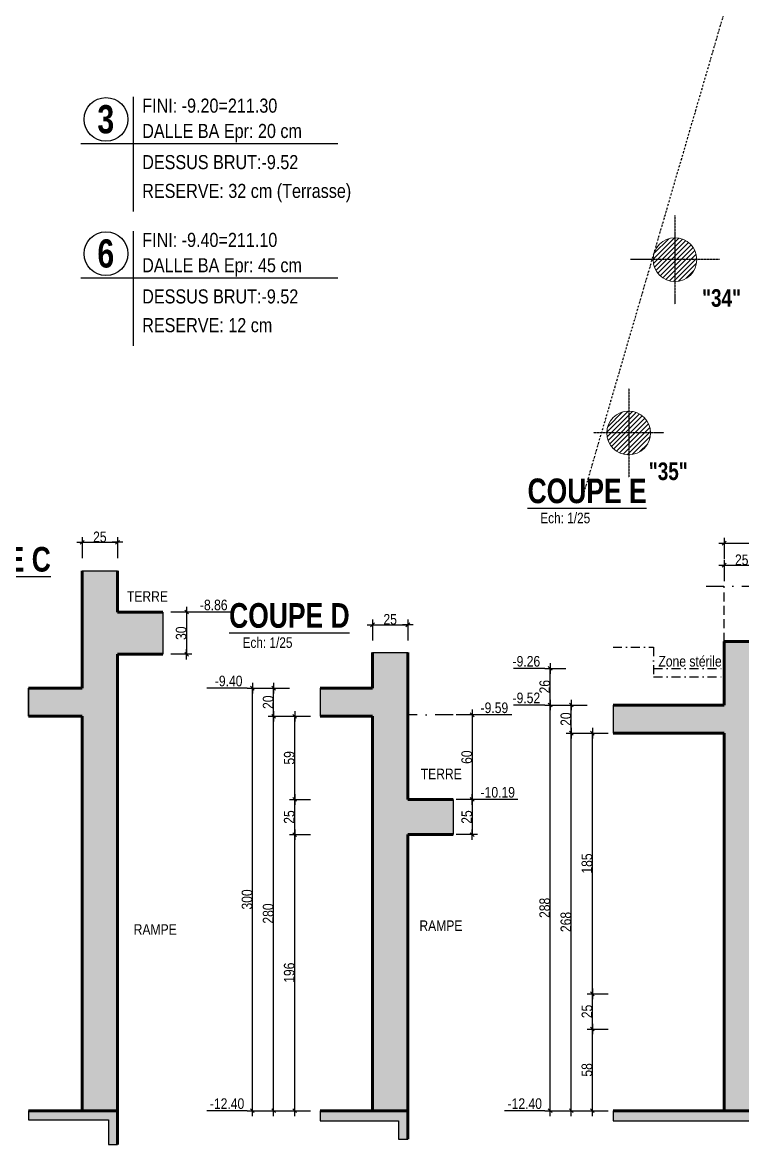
# Model space of a CAD drawing. Header units: millimetres. Extents: x 0 to 26991, y -21919 to -4.
# Drawn here: x 13523 to 14545, y -21846 to -20252 of the extents above; entities that cross this region are included whole.
import ezdxf
from ezdxf.enums import TextEntityAlignment as Align

# ---------------------------------------------------------------- set-up
doc = ezdxf.new("R2010")
doc.units = ezdxf.units.MM
doc.linetypes.add('CACHEX2', pattern=[19.05, 12.7, -6.35])
doc.linetypes.add('TIRETPTX2', pattern=[50.8, 25.4, -12.7, 0, -12.7])
for name, color, linetype in [('01_cote_gen', 4, 'Continuous'), ('01_linteaux', 2, 'Continuous'), ('01_poch_BN', 9, 'Continuous'), ('01_poch_murs', 253, 'Continuous'), ('01_texte', 230, 'Continuous'), ('AA_COTES', 2, 'Continuous')]:
    doc.layers.add(name, color=color, linetype=linetype)
doc.layers.add('01_murs_coup', color=5, linetype='Continuous', lineweight=60)
doc.layers.add('01_PIEUX', color=5, linetype='Continuous', lineweight=60)
doc.styles.add('ARIAL NA', font='ARIALN.TTF')
doc.styles.add('impact', font='impact.ttf')
doc.styles.add('MATTE_TXT', font='arial.ttf')
doc.styles.add('STYLE2', font='ARIALN.TTF')
doc.dimstyles.new('JB25', dxfattribs={"dimscale": 0.1, "dimtxt": 150, "dimasz": 15, "dimexe": 0.1, "dimexo": 0.1, "dimgap": 0.09, "dimtad": 1, "dimdec": 1, "dimlfac": 0.5, "dimdsep": 46, "dimtxsty": 'STYLE2', "dimblk1": 'BOND_G', "dimblk2": 'BOND_D', "dimsah": 1, "dimcen": 1.5, "dimdle": 0.01, "dimse1": 1, "dimse2": 1, "dimclrd": 4, "dimclre": 2, "dimclrt": 6, "dimazin": 2, "dimtfac": 2.333333, "dimtdec": 1, "dimtix": 1, "dimtmove": 2, "dimatfit": 3, "dimldrblk": 'BOND_G', "dimfxl": 1, "dimtolj": 1, "dimtzin": 0, "dimarcsym": 0})

# ---------------------------------------------------------------- blocks, each defined once
blk = doc.blocks.new('BOND_G')
at = {"layer": 'AA_COTES', "color": 0}
for p, q in [((0, -5), (0, 15)), ((5, 0), (-5, 0)), ((1.8, 1.8), (-1.8, -1.8))]:
    blk.add_line(p, q, dxfattribs=at)
blk = doc.blocks.new('BOND_D')
at = {"layer": 'AA_COTES', "color": 0}
for p, q in [((5, 0), (-5, 0)), ((-1.8, -1.8), (1.8, 1.8)), ((0, 5), (0, -15))]:
    blk.add_line(p, q, dxfattribs=at)
blk = doc.blocks.new('*D2652')
at = {"layer": '01_cote_gen', "color": 4, "lineweight": -2, "transparency": 16777216}
blk.add_line((13471.6, -21236), (13471.6, -21199), dxfattribs=at)
at = {"layer": 'Defpoints', "color": 0, "transparency": 16777216}
for p in [(13471.6, -21197.5), (13542.2, -21197.5), (13542.2, -21237.5)]:
    blk.add_point(p, dxfattribs=at)
at = {"layer": '01_cote_gen', "color": 4, "lineweight": -2, "transparency": 16777216, "xscale": 1.5, "yscale": 1.5, "zscale": 1.5}
for name, p, rotation in [('BOND_D', (13471.6, -21197.5), 90), ('BOND_G', (13471.6, -21237.5), 270)]:
    blk.add_blockref(name, p, dxfattribs=dict(at, rotation=rotation))
at = {"layer": '01_cote_gen', "color": 6, "transparency": 16777216, "insert": (13463.9, -21217.5), "char_height": 15, "attachment_point": 5, "rotation": 90, "style": 'STYLE2'}
blk.add_mtext('\\A1;20', dxfattribs=at)
blk = doc.blocks.new('*D2654')
at = {"layer": '01_cote_gen', "color": 4, "lineweight": -2, "transparency": 16777216}
blk.add_line((13609.8, -20990.5), (13656.8, -20990.5), dxfattribs=at)
at = {"layer": 'Defpoints', "color": 0, "transparency": 16777216}
for p in [(13658.3, -20990.5), (13608.3, -21030.9, 10), (13658.3, -21030.9, 10)]:
    blk.add_point(p, dxfattribs=at)
at = {"layer": '01_cote_gen', "color": 4, "lineweight": -2, "transparency": 16777216, "xscale": 1.5, "yscale": 1.5, "zscale": 1.5, "rotation": 180}
blk.add_blockref('BOND_G', (13608.3, -20990.5), dxfattribs=at)
at = {"layer": '01_cote_gen', "color": 4, "lineweight": -2, "transparency": 16777216, "xscale": 1.5, "yscale": 1.5, "zscale": 1.5}
blk.add_blockref('BOND_D', (13658.3, -20990.5), dxfattribs=at)
at = {"layer": '01_cote_gen', "color": 6, "transparency": 16777216, "insert": (13633.3, -20982.9), "char_height": 15, "attachment_point": 5, "style": 'STYLE2'}
blk.add_mtext('\\A1;25', dxfattribs=at)
blk = doc.blocks.new('*D2655')
at = {"layer": '01_cote_gen', "color": 4, "lineweight": -2, "transparency": 16777216}
blk.add_line((13756.4, -21091), (13756.4, -21148), dxfattribs=at)
at = {"layer": 'Defpoints', "color": 0, "transparency": 16777216}
for p in [(13722.6, -21089.5, 10), (13690.4, -21149.5, 10), (13756.4, -21149.5)]:
    blk.add_point(p, dxfattribs=at)
at = {"layer": '01_cote_gen', "color": 4, "lineweight": -2, "transparency": 16777216, "xscale": 1.5, "yscale": 1.5, "zscale": 1.5}
for name, p, rotation in [('BOND_G', (13756.4, -21089.5), 90), ('BOND_D', (13756.4, -21149.5), 270)]:
    blk.add_blockref(name, p, dxfattribs=dict(at, rotation=rotation))
at = {"layer": '01_cote_gen', "color": 6, "transparency": 16777216, "insert": (13748.7, -21119.5), "char_height": 15, "attachment_point": 5, "rotation": 90, "style": 'STYLE2'}
blk.add_mtext('\\A1;30', dxfattribs=at)
blk = doc.blocks.new('*D2656')
at = {"layer": '01_cote_gen', "color": 4, "lineweight": -2, "transparency": 16777216}
blk.add_line((13441.5, -21196), (13441.5, -21091), dxfattribs=at)
at = {"layer": 'Defpoints', "color": 0, "transparency": 16777216}
for p in [(13441.5, -21089.5), (13658.3, -21089.5, 10), (13608.3, -21197.5, 10)]:
    blk.add_point(p, dxfattribs=at)
at = {"layer": '01_cote_gen', "color": 4, "lineweight": -2, "transparency": 16777216, "xscale": 1.5, "yscale": 1.5, "zscale": 1.5}
for name, p, rotation in [('BOND_D', (13441.5, -21089.5), 90), ('BOND_G', (13441.5, -21197.5), 270)]:
    blk.add_blockref(name, p, dxfattribs=dict(at, rotation=rotation))
at = {"layer": '01_cote_gen', "color": 6, "transparency": 16777216, "insert": (13433.9, -21143.5), "char_height": 15, "attachment_point": 5, "rotation": 90, "style": 'STYLE2'}
blk.add_mtext('\\A1;54', dxfattribs=at)
blk = doc.blocks.new('*D2658')
at = {"layer": '01_cote_gen', "color": 4, "lineweight": -2, "transparency": 16777216}
blk.add_line((13879.9, -21796), (13879.9, -21239), dxfattribs=at)
at = {"layer": 'Defpoints', "color": 0, "transparency": 16777216}
for p in [(13879.9, -21237.5), (13913.4, -21237.5), (13913.4, -21797.5)]:
    blk.add_point(p, dxfattribs=at)
at = {"layer": '01_cote_gen', "color": 4, "lineweight": -2, "transparency": 16777216, "xscale": 1.5, "yscale": 1.5, "zscale": 1.5}
for name, p, rotation in [('BOND_D', (13879.9, -21237.5), 90), ('BOND_G', (13879.9, -21797.5), 270)]:
    blk.add_blockref(name, p, dxfattribs=dict(at, rotation=rotation))
at = {"layer": '01_cote_gen', "color": 6, "transparency": 16777216, "insert": (13872.2, -21517.5), "char_height": 15, "attachment_point": 5, "rotation": 90, "style": 'STYLE2'}
blk.add_mtext('\\A1;280', dxfattribs=at)
blk = doc.blocks.new('*D2659')
at = {"layer": '01_cote_gen', "color": 4, "lineweight": -2, "transparency": 16777216}
blk.add_line((13879.9, -21236), (13879.9, -21199), dxfattribs=at)
at = {"layer": 'Defpoints', "color": 0, "transparency": 16777216}
for p in [(13879.9, -21197.5), (13950.5, -21197.5), (13950.5, -21237.5)]:
    blk.add_point(p, dxfattribs=at)
at = {"layer": '01_cote_gen', "color": 4, "lineweight": -2, "transparency": 16777216, "xscale": 1.5, "yscale": 1.5, "zscale": 1.5}
for name, p, rotation in [('BOND_D', (13879.9, -21197.5), 90), ('BOND_G', (13879.9, -21237.5), 270)]:
    blk.add_blockref(name, p, dxfattribs=dict(at, rotation=rotation))
at = {"layer": '01_cote_gen', "color": 6, "transparency": 16777216, "insert": (13872.2, -21217.5), "char_height": 15, "attachment_point": 5, "rotation": 90, "style": 'STYLE2'}
blk.add_mtext('\\A1;20', dxfattribs=at)
blk = doc.blocks.new('*D2657')
at = {"layer": '01_cote_gen', "color": 4, "lineweight": -2, "transparency": 16777216}
blk.add_line((13849.8, -21796), (13849.8, -21199), dxfattribs=at)
at = {"layer": 'Defpoints', "color": 0, "transparency": 16777216}
for p in [(13849.8, -21197.5), (13902.4, -21197.5), (13902.4, -21797.5)]:
    blk.add_point(p, dxfattribs=at)
at = {"layer": '01_cote_gen', "color": 4, "lineweight": -2, "transparency": 16777216, "xscale": 1.5, "yscale": 1.5, "zscale": 1.5}
for name, p, rotation in [('BOND_D', (13849.8, -21197.5), 90), ('BOND_G', (13849.8, -21797.5), 270)]:
    blk.add_blockref(name, p, dxfattribs=dict(at, rotation=rotation))
at = {"layer": '01_cote_gen', "color": 6, "transparency": 16777216, "insert": (13842.2, -21497.5), "char_height": 15, "attachment_point": 5, "rotation": 90, "style": 'STYLE2'}
blk.add_mtext('\\A1;300', dxfattribs=at)
blk = doc.blocks.new('*D2660')
at = {"layer": '01_cote_gen', "color": 4, "lineweight": -2, "transparency": 16777216}
blk.add_line((14161.6, -21357), (14161.6, -21404), dxfattribs=at)
at = {"layer": 'Defpoints', "color": 0, "transparency": 16777216}
for p in [(14134.6, -21355.5), (14134.6, -21405.5), (14161.6, -21405.5)]:
    blk.add_point(p, dxfattribs=at)
at = {"layer": '01_cote_gen', "color": 4, "lineweight": -2, "transparency": 16777216, "xscale": 1.5, "yscale": 1.5, "zscale": 1.5}
for name, p, rotation in [('BOND_G', (14161.6, -21355.5), 90), ('BOND_D', (14161.6, -21405.5), 270)]:
    blk.add_blockref(name, p, dxfattribs=dict(at, rotation=rotation))
at = {"layer": '01_cote_gen', "color": 6, "transparency": 16777216, "insert": (14154, -21380.5), "char_height": 15, "attachment_point": 5, "rotation": 90, "style": 'STYLE2'}
blk.add_mtext('\\A1;25', dxfattribs=at)
blk = doc.blocks.new('*D2661')
at = {"layer": '01_cote_gen', "color": 4, "lineweight": -2, "transparency": 16777216}
blk.add_line((14021.8, -21107.6), (14068.8, -21107.6), dxfattribs=at)
at = {"layer": 'Defpoints', "color": 0, "transparency": 16777216}
for p in [(14070.3, -21107.6), (14020.3, -21146.7), (14070.3, -21146.7)]:
    blk.add_point(p, dxfattribs=at)
at = {"layer": '01_cote_gen', "color": 4, "lineweight": -2, "transparency": 16777216, "xscale": 1.5, "yscale": 1.5, "zscale": 1.5, "rotation": 180}
blk.add_blockref('BOND_G', (14020.3, -21107.6), dxfattribs=at)
at = {"layer": '01_cote_gen', "color": 4, "lineweight": -2, "transparency": 16777216, "xscale": 1.5, "yscale": 1.5, "zscale": 1.5}
blk.add_blockref('BOND_D', (14070.3, -21107.6), dxfattribs=at)
at = {"layer": '01_cote_gen', "color": 6, "transparency": 16777216, "insert": (14045.3, -21099.9), "char_height": 15, "attachment_point": 5, "style": 'STYLE2'}
blk.add_mtext('\\A1;25', dxfattribs=at)
blk = doc.blocks.new('*D2662')
at = {"layer": '01_cote_gen', "color": 4, "lineweight": -2, "transparency": 16777216}
blk.add_line((13909.8, -21796), (13909.8, -21407), dxfattribs=at)
at = {"layer": 'Defpoints', "color": 0, "transparency": 16777216}
for p in [(13909.8, -21405.5), (14070.3, -21405.5), (13902.4, -21797.5)]:
    blk.add_point(p, dxfattribs=at)
at = {"layer": '01_cote_gen', "color": 4, "lineweight": -2, "transparency": 16777216, "xscale": 1.5, "yscale": 1.5, "zscale": 1.5}
for name, p, rotation in [('BOND_D', (13909.8, -21405.5), 90), ('BOND_G', (13909.8, -21797.5), 270)]:
    blk.add_blockref(name, p, dxfattribs=dict(at, rotation=rotation))
at = {"layer": '01_cote_gen', "color": 6, "transparency": 16777216, "insert": (13902.1, -21601.5), "char_height": 15, "attachment_point": 5, "rotation": 90, "style": 'STYLE2'}
blk.add_mtext('\\A1;196', dxfattribs=at)
blk = doc.blocks.new('*D2663')
at = {"layer": '01_cote_gen', "color": 4, "lineweight": -2, "transparency": 16777216}
blk.add_line((13909.8, -21404), (13909.8, -21357), dxfattribs=at)
at = {"layer": 'Defpoints', "color": 0, "transparency": 16777216}
for p in [(13909.8, -21355.5), (14070.3, -21355.5), (13932.3, -21405.5)]:
    blk.add_point(p, dxfattribs=at)
at = {"layer": '01_cote_gen', "color": 4, "lineweight": -2, "transparency": 16777216, "xscale": 1.5, "yscale": 1.5, "zscale": 1.5}
for name, p, rotation in [('BOND_D', (13909.8, -21355.5), 90), ('BOND_G', (13909.8, -21405.5), 270)]:
    blk.add_blockref(name, p, dxfattribs=dict(at, rotation=rotation))
at = {"layer": '01_cote_gen', "color": 6, "transparency": 16777216, "insert": (13902.1, -21380.5), "char_height": 15, "attachment_point": 5, "rotation": 90, "style": 'STYLE2'}
blk.add_mtext('\\A1;25', dxfattribs=at)
blk = doc.blocks.new('*D2664')
at = {"layer": '01_cote_gen', "color": 4, "lineweight": -2, "transparency": 16777216}
blk.add_line((13909.8, -21354), (13909.8, -21239), dxfattribs=at)
at = {"layer": 'Defpoints', "color": 0, "transparency": 16777216}
for p in [(13902.4, -21237.5), (13909.8, -21237.5), (13932.3, -21355.5)]:
    blk.add_point(p, dxfattribs=at)
at = {"layer": '01_cote_gen', "color": 4, "lineweight": -2, "transparency": 16777216, "xscale": 1.5, "yscale": 1.5, "zscale": 1.5}
for name, p, rotation in [('BOND_D', (13909.8, -21237.5), 90), ('BOND_G', (13909.8, -21355.5), 270)]:
    blk.add_blockref(name, p, dxfattribs=dict(at, rotation=rotation))
at = {"layer": '01_cote_gen', "color": 6, "transparency": 16777216, "insert": (13902.1, -21296.5), "char_height": 15, "attachment_point": 5, "rotation": 90, "style": 'STYLE2'}
blk.add_mtext('\\A1;59', dxfattribs=at)
blk = doc.blocks.new('*D2665')
at = {"layer": '01_cote_gen', "color": 4, "lineweight": -2, "transparency": 16777216}
blk.add_line((14161.6, -21237), (14161.6, -21354), dxfattribs=at)
at = {"layer": 'Defpoints', "color": 0, "transparency": 16777216}
for p in [(14134.6, -21235.5), (14139.1, -21355.5), (14161.6, -21355.5)]:
    blk.add_point(p, dxfattribs=at)
at = {"layer": '01_cote_gen', "color": 4, "lineweight": -2, "transparency": 16777216, "xscale": 1.5, "yscale": 1.5, "zscale": 1.5}
for name, p, rotation in [('BOND_G', (14161.6, -21235.5), 90), ('BOND_D', (14161.6, -21355.5), 270)]:
    blk.add_blockref(name, p, dxfattribs=dict(at, rotation=rotation))
at = {"layer": '01_cote_gen', "color": 6, "transparency": 16777216, "insert": (14154, -21295.5), "char_height": 15, "attachment_point": 5, "rotation": 90, "style": 'STYLE2'}
blk.add_mtext('\\A1;60', dxfattribs=at)
blk = doc.blocks.new('*D2672')
at = {"layer": '01_cote_gen', "color": 4, "lineweight": -2, "transparency": 16777216}
blk.add_line((14302.4, -21796), (14302.4, -21263), dxfattribs=at)
at = {"layer": 'Defpoints', "color": 0, "transparency": 16777216}
for p in [(14302.4, -21261.5), (14335.9, -21261.5), (14335.9, -21797.5)]:
    blk.add_point(p, dxfattribs=at)
at = {"layer": '01_cote_gen', "color": 4, "lineweight": -2, "transparency": 16777216, "xscale": 1.5, "yscale": 1.5, "zscale": 1.5}
for name, p, rotation in [('BOND_D', (14302.4, -21261.5), 90), ('BOND_G', (14302.4, -21797.5), 270)]:
    blk.add_blockref(name, p, dxfattribs=dict(at, rotation=rotation))
at = {"layer": '01_cote_gen', "color": 6, "transparency": 16777216, "insert": (14294.7, -21529.5), "char_height": 15, "attachment_point": 5, "rotation": 90, "style": 'STYLE2'}
blk.add_mtext('\\A1;268', dxfattribs=at)
blk = doc.blocks.new('*D2673')
at = {"layer": '01_cote_gen', "color": 4, "lineweight": -2, "transparency": 16777216}
blk.add_line((14302.4, -21260), (14302.4, -21223), dxfattribs=at)
at = {"layer": 'Defpoints', "color": 0, "transparency": 16777216}
for p in [(14302.4, -21221.5), (14382.3, -21221.5), (14382.3, -21261.5)]:
    blk.add_point(p, dxfattribs=at)
at = {"layer": '01_cote_gen', "color": 4, "lineweight": -2, "transparency": 16777216, "xscale": 1.5, "yscale": 1.5, "zscale": 1.5}
for name, p, rotation in [('BOND_D', (14302.4, -21221.5), 90), ('BOND_G', (14302.4, -21261.5), 270)]:
    blk.add_blockref(name, p, dxfattribs=dict(at, rotation=rotation))
at = {"layer": '01_cote_gen', "color": 6, "transparency": 16777216, "insert": (14294.7, -21241.5), "char_height": 15, "attachment_point": 5, "rotation": 90, "style": 'STYLE2'}
blk.add_mtext('\\A1;20', dxfattribs=at)
blk = doc.blocks.new('*D2674')
at = {"layer": '01_cote_gen', "color": 4, "lineweight": -2, "transparency": 16777216}
blk.add_line((14272.3, -21796), (14272.3, -21223), dxfattribs=at)
at = {"layer": 'Defpoints', "color": 0, "transparency": 16777216}
for p in [(14272.3, -21221.5), (14324.9, -21221.5), (14324.9, -21797.5)]:
    blk.add_point(p, dxfattribs=at)
at = {"layer": '01_cote_gen', "color": 4, "lineweight": -2, "transparency": 16777216, "xscale": 1.5, "yscale": 1.5, "zscale": 1.5}
for name, p, rotation in [('BOND_D', (14272.3, -21221.5), 90), ('BOND_G', (14272.3, -21797.5), 270)]:
    blk.add_blockref(name, p, dxfattribs=dict(at, rotation=rotation))
at = {"layer": '01_cote_gen', "color": 6, "transparency": 16777216, "insert": (14264.7, -21509.5), "char_height": 15, "attachment_point": 5, "rotation": 90, "style": 'STYLE2'}
blk.add_mtext('\\A1;288', dxfattribs=at)
blk = doc.blocks.new('*D2677')
at = {"layer": '01_cote_gen', "color": 4, "lineweight": -2, "transparency": 16777216}
blk.add_line((14520.7, -21023), (14567.7, -21023), dxfattribs=at)
at = {"layer": 'Defpoints', "color": 0, "transparency": 16777216}
for p in [(14569.2, -21023), (14519.2, -21062.2), (14569.2, -21062.2)]:
    blk.add_point(p, dxfattribs=at)
at = {"layer": '01_cote_gen', "color": 4, "lineweight": -2, "transparency": 16777216, "xscale": 1.5, "yscale": 1.5, "zscale": 1.5, "rotation": 180}
blk.add_blockref('BOND_G', (14519.2, -21023), dxfattribs=at)
at = {"layer": '01_cote_gen', "color": 4, "lineweight": -2, "transparency": 16777216, "xscale": 1.5, "yscale": 1.5, "zscale": 1.5}
blk.add_blockref('BOND_D', (14569.2, -21023), dxfattribs=at)
at = {"layer": '01_cote_gen', "color": 6, "transparency": 16777216, "insert": (14544.2, -21015.4), "char_height": 15, "attachment_point": 5, "style": 'STYLE2'}
blk.add_mtext('\\A1;25', dxfattribs=at)
blk = doc.blocks.new('*D2678')
at = {"layer": '01_cote_gen', "color": 4, "lineweight": -2, "transparency": 16777216}
blk.add_line((14332.3, -21796), (14332.3, -21683), dxfattribs=at)
at = {"layer": 'Defpoints', "color": 0, "transparency": 16777216}
for p in [(14332.3, -21681.5), (14569.2, -21681.5), (14324.9, -21797.5)]:
    blk.add_point(p, dxfattribs=at)
at = {"layer": '01_cote_gen', "color": 4, "lineweight": -2, "transparency": 16777216, "xscale": 1.5, "yscale": 1.5, "zscale": 1.5}
for name, p, rotation in [('BOND_D', (14332.3, -21681.5), 90), ('BOND_G', (14332.3, -21797.5), 270)]:
    blk.add_blockref(name, p, dxfattribs=dict(at, rotation=rotation))
at = {"layer": '01_cote_gen', "color": 6, "transparency": 16777216, "insert": (14324.6, -21739.5), "char_height": 15, "attachment_point": 5, "rotation": 90, "style": 'STYLE2'}
blk.add_mtext('\\A1;58', dxfattribs=at)
blk = doc.blocks.new('*D2675')
at = {"layer": '01_cote_gen', "color": 4, "lineweight": -2, "transparency": 16777216}
blk.add_line((14332.3, -21630), (14332.3, -21263), dxfattribs=at)
at = {"layer": 'Defpoints', "color": 0, "transparency": 16777216}
for p in [(14324.9, -21261.5), (14332.3, -21261.5), (14354.8, -21631.5)]:
    blk.add_point(p, dxfattribs=at)
at = {"layer": '01_cote_gen', "color": 4, "lineweight": -2, "transparency": 16777216, "xscale": 1.5, "yscale": 1.5, "zscale": 1.5}
for name, p, rotation in [('BOND_D', (14332.3, -21261.5), 90), ('BOND_G', (14332.3, -21631.5), 270)]:
    blk.add_blockref(name, p, dxfattribs=dict(at, rotation=rotation))
at = {"layer": '01_cote_gen', "color": 6, "transparency": 16777216, "insert": (14324.6, -21446.5), "char_height": 15, "attachment_point": 5, "rotation": 90, "style": 'STYLE2'}
blk.add_mtext('\\A1;185', dxfattribs=at)
blk = doc.blocks.new('*D2676')
at = {"layer": '01_cote_gen', "color": 4, "lineweight": -2, "transparency": 16777216}
blk.add_line((14332.3, -21680), (14332.3, -21633), dxfattribs=at)
at = {"layer": 'Defpoints', "color": 0, "transparency": 16777216}
for p in [(14332.3, -21631.5), (14354.8, -21631.5), (14354.8, -21681.5)]:
    blk.add_point(p, dxfattribs=at)
at = {"layer": '01_cote_gen', "color": 4, "lineweight": -2, "transparency": 16777216, "xscale": 1.5, "yscale": 1.5, "zscale": 1.5}
for name, p, rotation in [('BOND_D', (14332.3, -21631.5), 90), ('BOND_G', (14332.3, -21681.5), 270)]:
    blk.add_blockref(name, p, dxfattribs=dict(at, rotation=rotation))
at = {"layer": '01_cote_gen', "color": 6, "transparency": 16777216, "insert": (14324.6, -21656.5), "char_height": 15, "attachment_point": 5, "rotation": 90, "style": 'STYLE2'}
blk.add_mtext('\\A1;25', dxfattribs=at)
blk = doc.blocks.new('*D2683')
at = {"layer": '01_cote_gen', "color": 4, "lineweight": -2, "transparency": 16777216}
blk.add_line((14272.3, -21220), (14272.3, -21171), dxfattribs=at)
at = {"layer": 'Defpoints', "color": 0, "transparency": 16777216}
for p in [(14272.3, -21169.5), (14463.1, -21169.5), (14463.1, -21221.5)]:
    blk.add_point(p, dxfattribs=at)
at = {"layer": '01_cote_gen', "color": 4, "lineweight": -2, "transparency": 16777216, "xscale": 1.5, "yscale": 1.5, "zscale": 1.5}
for name, p, rotation in [('BOND_D', (14272.3, -21169.5), 90), ('BOND_G', (14272.3, -21221.5), 270)]:
    blk.add_blockref(name, p, dxfattribs=dict(at, rotation=rotation))
at = {"layer": '01_cote_gen', "color": 6, "transparency": 16777216, "insert": (14264.7, -21195.5), "char_height": 15, "attachment_point": 5, "rotation": 90, "style": 'STYLE2'}
blk.add_mtext('\\A1;26', dxfattribs=at)
blk = doc.blocks.new('*D2684')
at = {"layer": '01_cote_gen', "color": 4, "lineweight": -2, "transparency": 16777216}
blk.add_line((14520.7, -20991.6), (14627.7, -20991.6), dxfattribs=at)
at = {"layer": 'Defpoints', "color": 0, "transparency": 16777216}
for p in [(14629.2, -20991.6), (14519.2, -21038), (14629.2, -21131.5)]:
    blk.add_point(p, dxfattribs=at)
at = {"layer": '01_cote_gen', "color": 4, "lineweight": -2, "transparency": 16777216, "xscale": 1.5, "yscale": 1.5, "zscale": 1.5, "rotation": 180}
blk.add_blockref('BOND_G', (14519.2, -20991.6), dxfattribs=at)
at = {"layer": '01_cote_gen', "color": 4, "lineweight": -2, "transparency": 16777216, "xscale": 1.5, "yscale": 1.5, "zscale": 1.5}
blk.add_blockref('BOND_D', (14629.2, -20991.6), dxfattribs=at)
at = {"layer": '01_cote_gen', "color": 6, "transparency": 16777216, "insert": (14574.2, -20983.9), "char_height": 15, "attachment_point": 5, "style": 'STYLE2'}
blk.add_mtext('\\A1;55', dxfattribs=at)

msp = doc.modelspace()

# ---------------------------------------------------------------- hatches: boundary and pattern name
at = {"layer": '01_poch_BN', "ltscale": 0.1}
h = msp.add_hatch(color=256, dxfattribs=at)
h.dxf.hatch_style = 1
h.paths.add_polyline_path([(13658.3, -21149.5), (13722.56, -21149.5), (13722.56, -21089.5), (13658.3, -21089.5), (13658.3, -21030.93), (13608.3, -21030.93), (13608.3, -21197.5), (13532.24, -21197.5), (13532.24, -21237.5), (13608.3, -21237.5), (13608.3, -21797.5), (13658.3, -21797.5)])
h.paths.add_polyline_path([(13658.3, -21797.5), (13532.24, -21797.5), (13532.24, -21810.37), (13645.54, -21810.37), (13645.54, -21845.51), (13658.3, -21845.51)])
h = msp.add_hatch(color=256, dxfattribs=at)
h.dxf.hatch_style = 1
h.paths.add_polyline_path([(14815.22, -21199.5), (14689.22, -21199.5), (14689.22, -21165.5), (14629.22, -21165.5), (14629.22, -21131.5), (14519.22, -21131.5), (14519.22, -21221.5), (14361.55, -21221.5), (14361.55, -21261.5), (14519.22, -21261.5), (14519.22, -21797.5), (14569.22, -21797.5), (14569.22, -21681.5), (14645.92, -21681.5), (14645.92, -21631.5), (14569.22, -21631.5), (14569.22, -21261.5), (14815.22, -21261.5)])
h.paths.add_polyline_path([(14569.22, -21797.5), (14361.55, -21797.5), (14361.55, -21811.97), (14556.18, -21811.97), (14556.18, -21837.94), (14569.22, -21837.94)])
h = msp.add_hatch(color=256, dxfattribs=at)
h.dxf.hatch_style = 1
h.paths.add_polyline_path([(14070.27, -21405.5), (14134.59, -21405.5), (14134.59, -21355.5), (14070.27, -21355.5), (14070.27, -21146.74), (14020.27, -21146.74), (14020.27, -21197.5), (13946.09, -21197.5), (13946.09, -21237.5), (14020.27, -21237.5), (14020.27, -21797.5), (14070.27, -21797.5)])
h.paths.add_polyline_path([(14070.27, -21797.5), (13946.09, -21797.5), (13946.09, -21811.97), (14057.24, -21811.97), (14057.24, -21837.94), (14070.27, -21837.94)])
at = {"layer": '01_poch_murs'}
h = msp.add_hatch(dxfattribs=at)
h.set_pattern_fill('ANSI31', color=256, scale=1.5)
h.set_pattern_definition([(45, (-3759.2744, -11885.8542), (-3.367596, 3.367596), [])])
h.paths.add_polyline_path([(14449.42, -20558.12, 0.4142136), (14418.42, -20589.12), (14449.42, -20589.12)])
h.paths.add_polyline_path([(14449.42, -20589.12), (14418.42, -20589.12, 0.4142136), (14449.42, -20620.12)])
h.paths.add_polyline_path([(14449.42, -20558.12), (14449.42, -20589.12), (14480.42, -20589.12, 0.4142136)])
h.paths.add_polyline_path([(14480.42, -20589.12), (14449.42, -20589.12), (14449.42, -20620.12, 0.4142136)])
h = msp.add_hatch(dxfattribs=at)
h.set_pattern_fill('ANSI31', color=256, scale=1.5)
h.set_pattern_definition([(45, (-3824.8825, -12131.8774), (-3.367596, 3.367596), [])])
h.paths.add_polyline_path([(14383.81, -20804.15, 0.4142136), (14352.81, -20835.15), (14383.81, -20835.15)])
h.paths.add_polyline_path([(14383.81, -20835.15), (14352.81, -20835.15, 0.4142136), (14383.81, -20866.15)])
h.paths.add_polyline_path([(14383.81, -20804.15), (14383.81, -20835.15), (14414.81, -20835.15, 0.4142136)])
h.paths.add_polyline_path([(14414.81, -20835.15), (14383.81, -20835.15), (14383.81, -20866.15, 0.4142136)])

# ---------------------------------------------------------------- linework, layer by layer
at = {"layer": '01_cote_gen'}
for p, q in [((13608.3, -21030.93, 9.99), (13658.3, -21030.93, 9.99)), ((13722.56, -21089.5, 9.99), (13722.56, -21149.5, 9.99)), ((14020.27, -21146.74), (14070.27, -21146.74))]:
    msp.add_line(p, q, dxfattribs=at)
at = {"layer": '01_linteaux', "linetype": 'TIRETPTX2', "ltscale": 0.01}
for p, q in [((14449.52, -20525.96), (14449.32, -20652.28)), ((14512.58, -20589.12), (14386.26, -20589.12)), ((14383.81, -20771.99), (14383.81, -20898.3)), ((14433.71, -20835.15), (14333.71, -20835.15))]:
    msp.add_line(p, q, dxfattribs=at)
at = {"layer": '01_linteaux', "linetype": 'TIRETPTX2'}
for p, q in [((14493.61, -21052.77), (14594.62, -21052.77)), ((14134.59, -21235.5), (14070.27, -21235.5))]:
    msp.add_line(p, q, dxfattribs=at)
at = {"layer": '01_linteaux', "linetype": 'CACHEX2'}
msp.add_line((14519.22, -21131.5), (14519.22, -21052.77), dxfattribs=at)
at = {"layer": '01_linteaux', "linetype": 'TIRETPTX2', "ltscale": 0.5}
for p, q in [((14361.55, -21139.5), (14419.22, -21139.5)), ((14419.22, -21139.5), (14419.22, -21181.5)), ((14419.22, -21169.5), (14519.22, -21169.5)), ((14419.22, -21181.5), (14519.22, -21181.5))]:
    msp.add_line(p, q, dxfattribs=at)
at = {"layer": '01_linteaux', "color": 5, "linetype": 'TIRETPTX2', "ltscale": 0.1}
msp.add_open_spline([(14320.56, -20920.15), (14468.28, -20413.96), (14616.01, -19907.78)], degree=2, dxfattribs=at)
at = {"layer": '01_murs_coup'}
for p, q in [((13608.3, -21030.93, 9.99), (13608.3, -21197.5, 9.99)), ((13658.3, -21030.93, 9.99), (13658.3, -21089.5, 9.99)), ((13658.3, -21089.5, 9.99), (13658.3, -21030.93, 9.99)), ((13658.3, -21089.5, 9.99), (13722.56, -21089.5, 9.99)), ((14519.22, -21131.5), (14519.22, -21221.5)), ((14519.22, -21131.5), (14629.22, -21131.5)), ((13658.3, -21149.5, 9.99), (13658.3, -21797.5, 9.99)), ((13658.3, -21149.5, 9.99), (13722.56, -21149.5, 9.99)), ((14020.27, -21146.74), (14020.27, -21197.5)), ((14070.27, -21146.74), (14070.27, -21355.5)), ((13532.24, -21197.5, 9.99), (13608.3, -21197.5, 9.99)), ((13946.09, -21197.5), (14020.27, -21197.5)), ((14361.55, -21221.5), (14519.22, -21221.5)), ((13532.24, -21237.5, 9.99), (13608.3, -21237.5, 9.99)), ((13608.3, -21237.5, 9.99), (13608.3, -21797.5, 9.99)), ((13946.09, -21237.5), (14020.27, -21237.5)), ((14020.27, -21237.5), (14020.27, -21797.5)), ((14361.55, -21261.5), (14519.22, -21261.5)), ((14519.22, -21261.5), (14519.22, -21797.5)), ((14134.59, -21355.5), (14070.27, -21355.5)), ((14134.59, -21405.5), (14070.27, -21405.5)), ((14070.27, -21405.5), (14070.27, -21837.94)), ((13532.24, -21797.5, 9.99), (13658.3, -21797.5, 9.99)), ((13658.3, -21797.5), (13658.3, -21845.51)), ((13946.09, -21797.5), (14070.27, -21797.5)), ((14361.55, -21797.5), (14569.22, -21797.5))]:
    msp.add_line(p, q, dxfattribs=at)
at = {"layer": '01_PIEUX', "linetype": 'Continuous', "lineweight": 5}
for centre in [(14449.42, -20589.12), (14383.81, -20835.15)]:
    msp.add_circle(centre, 31, dxfattribs=at)
at = {"layer": '01_poch_BN', "ltscale": 0.1}
for p, q in [((13608.3, -21030.93, 9.99), (13658.3, -21030.93, 9.99)), ((13722.56, -21089.5, 9.99), (13722.56, -21149.5, 9.99)), ((14020.27, -21146.74), (14070.27, -21146.74))]:
    msp.add_line(p, q, dxfattribs=at)
at = {"layer": '01_poch_BN'}
for p, q in [((13532.24, -21237.5, 9.99), (13532.24, -21197.5, 9.99)), ((13946.09, -21197.5), (13946.09, -21237.5)), ((14361.55, -21221.5), (14361.55, -21261.5)), ((14134.59, -21355.5), (14134.59, -21405.5)), ((13532.24, -21797.5, 9.99), (13532.24, -21810.37, 9.99)), ((13946.09, -21797.5), (13946.09, -21811.97)), ((14361.55, -21797.5), (14361.55, -21811.97)), ((13532.24, -21810.37, 9.99), (13645.54, -21810.37, 9.99)), ((13645.54, -21810.37), (13645.54, -21845.51)), ((13946.09, -21811.97), (14057.24, -21811.97)), ((14057.24, -21811.97), (14057.24, -21837.94)), ((14361.55, -21811.97), (14556.18, -21811.97)), ((14057.24, -21837.94), (14070.27, -21837.94)), ((13645.54, -21845.51), (13658.3, -21845.51))]:
    msp.add_line(p, q, dxfattribs=at)
at = {"layer": '01_poch_murs'}
for p, q in [((13532.24, -21197.5, 9.99), (13532.24, -21237.5, 9.99)), ((13946.09, -21197.5), (13946.09, -21237.5)), ((14361.55, -21221.5), (14361.55, -21261.5))]:
    msp.add_line(p, q, dxfattribs=at)
at = {"layer": '01_texte'}
for p, q in [((13680.72, -20358.06), (13680.72, -20520.7)), ((13606.55, -20424.44), (13970.87, -20424.44)), ((13680.72, -20548.7), (13680.72, -20711.35)), ((13606.55, -20615.09), (13970.87, -20615.09)), ((13821.18, -21089.5), (13763.9, -21089.5)), ((14264.84, -21169.5), (14220.26, -21169.5)), ((13842.34, -21197.5), (13785.06, -21197.5)), ((14217.9, -21235.5), (14169.12, -21235.5)), ((14264.84, -21221.5), (14220.26, -21221.5)), ((14226.4, -21355.5), (14169.12, -21355.5)), ((13842.34, -21797.5), (13785.06, -21797.5)), ((14264.84, -21797.5), (14207.55, -21797.5))]:
    msp.add_line(p, q, dxfattribs=at)
for centre in [(13642, -20390.03), (13642, -20580.68)]:
    msp.add_circle(centre, 30.98, dxfattribs=at)

# ---------------------------------------------------------------- texts
at = {"layer": '01_texte', "style": 'impact'}
for s, p in [('3', (13653.65, -20421.73)), ('6', (13653.65, -20612.37))]:
    msp.add_text(s, height=40, dxfattribs=at).set_placement(p, align=Align.BOTTOM_RIGHT)
at = {"layer": '01_texte', "style": 'ARIAL NA'}
for s, height, p in [('FINI: -9.20=211.30', 20, (13693.42, -20380.5)), ('DALLE BA Epr: 20 cm', 20, (13693.42, -20416.46)), ('DESSUS BRUT:-9.52', 20, (13693.42, -20460.7)), ('RESERVE: 32 cm (Terrasse)', 20, (13693.42, -20501.55)), ('FINI: -9.40=211.10', 20, (13693.42, -20571.14)), ('DALLE BA Epr: 45 cm', 20, (13693.42, -20607.1)), ('DESSUS BRUT:-9.52', 20, (13693.42, -20651.35)), ('RESERVE: 12 cm', 20, (13693.42, -20692.19)), ('TERRE', 15, (13671.72, -21074.93)), ('-8.86', 15, (13775.36, -21086.88)), ('-9.26', 15, (14219.02, -21166.88)), ('Zone stérile', 15, (14426.01, -21166.88)), ('-9.40', 15, (13796.52, -21194.88)), ('-9.52', 15, (14219.02, -21218.88)), ('-9.59', 15, (14173.65, -21232.88)), ('TERRE', 15, (14088.69, -21326.86)), ('-10.19', 15, (14173.65, -21352.88)), ('RAMPE', 15, (13681.31, -21547.67)), ('RAMPE', 15, (14086.76, -21542.27)), ('-12.40', 15, (13789.5, -21794.88)), ('-12.40', 15, (14211.99, -21794.88))]:
    msp.add_text(s, height=height, dxfattribs=at).set_placement(p)
at = {"layer": '01_texte', "style": 'impact'}
for s, p in [('"34"', (14515.56, -20663.58)), ('"35"', (14439.95, -20909.61))]:
    msp.add_text(s, height=25, rotation=0, dxfattribs=at).set_placement(p, align=Align.BOTTOM_CENTER)
for s, p in [('%%UCOUPE E', (14324.78, -20945.4)), ('%%UCOUPE C', (13478.21, -21042.56)), ('%%UCOUPE D', (13902.29, -21122.32))]:
    msp.add_text(s, height=35, dxfattribs=at).set_placement(p, align=Align.BOTTOM_CENTER)
at = {"layer": '01_texte', "style": 'MATTE_TXT', "width": 0.8}
for p in [(14293.75, -20967.96), (13871.25, -21144.88)]:
    msp.add_text('Ech: 1/25', height=15, dxfattribs=at).set_placement(p, align=Align.BOTTOM_CENTER)

# ---------------------------------------------------------------- dimensions: what is measured, and where the dimension line sits
at = {"layer": '01_cote_gen'}
for base, p1, p2, picture, middle in [((13658.3, -20990.52), (13608.3, -21030.93, 9.99), (13658.3, -21030.93, 9.99), '*D2654', (13633.3, -20982.86)), ((14629.22, -20991.55), (14519.22, -21038.04), (14629.22, -21131.5), '*D2684', (14574.22, -20983.92)), ((14569.22, -21023.04), (14519.22, -21062.17), (14569.22, -21062.17), '*D2677', (14544.22, -21015.38)), ((14070.27, -21107.61), (14020.27, -21146.74), (14070.27, -21146.74), '*D2661', (14045.27, -21099.94))]:
    dim = msp.add_linear_dim(base=base, p1=p1, p2=p2, dimstyle='JB25', dxfattribs=at)
    dim.commit()
    dim.dimension.update_dxf_attribs({"geometry": picture, "text_midpoint": middle})
for base, p1, p2, picture, middle in [((13441.54, -21089.5), (13608.3, -21197.5, 9.99), (13658.3, -21089.5, 9.99), '*D2656', (13433.9, -21143.5)), ((13756.4, -21149.5), (13722.56, -21089.5, 9.99), (13690.43, -21149.5, 9.99), '*D2655', (13748.73, -21119.5)), ((14272.34, -21169.5), (14463.09, -21221.5), (14463.09, -21169.5), '*D2683', (14264.67, -21195.5)), ((13471.61, -21197.5), (13542.15, -21237.5), (13542.15, -21197.5), '*D2652', (13463.94, -21217.5)), ((13849.84, -21197.5), (13902.41, -21797.5), (13902.41, -21197.5), '*D2657', (13842.18, -21497.5)), ((13879.91, -21197.5), (13950.46, -21237.5), (13950.46, -21197.5), '*D2659', (13872.25, -21217.5)), ((14272.34, -21221.5), (14324.91, -21797.5), (14324.91, -21221.5), '*D2674', (14264.67, -21509.5)), ((14302.41, -21221.5), (14382.33, -21261.5), (14382.33, -21221.5), '*D2673', (14294.74, -21241.5)), ((13879.91, -21237.5), (13913.37, -21797.5), (13913.37, -21237.5), '*D2658', (13872.25, -21517.5)), ((13909.8, -21237.5), (13932.3, -21355.5), (13902.41, -21237.5), '*D2664', (13902.14, -21296.5)), ((14161.62, -21355.5), (14134.59, -21235.5), (14139.12, -21355.5), '*D2665', (14153.95, -21295.5)), ((14302.41, -21261.5), (14335.86, -21797.5), (14335.86, -21261.5), '*D2672', (14294.74, -21529.5)), ((14332.3, -21261.5), (14354.8, -21631.5), (14324.91, -21261.5), '*D2675', (14324.63, -21446.5)), ((13909.8, -21355.5), (13932.3, -21405.5), (14070.27, -21355.5), '*D2663', (13902.14, -21380.5)), ((14161.62, -21405.5), (14134.59, -21355.5), (14134.59, -21405.5), '*D2660', (14153.95, -21380.5)), ((13909.8, -21405.5), (13902.41, -21797.5), (14070.27, -21405.5), '*D2662', (13902.14, -21601.5)), ((14332.3, -21631.5), (14354.8, -21681.5), (14354.8, -21631.5), '*D2676', (14324.63, -21656.5)), ((14332.3, -21681.5), (14324.91, -21797.5), (14569.22, -21681.5), '*D2678', (14324.63, -21739.5))]:
    dim = msp.add_linear_dim(base=base, p1=p1, p2=p2, angle=90, dimstyle='JB25', dxfattribs=at)
    dim.commit()
    dim.dimension.update_dxf_attribs({"geometry": picture, "text_midpoint": middle})

doc.saveas('drawing.dxf')
